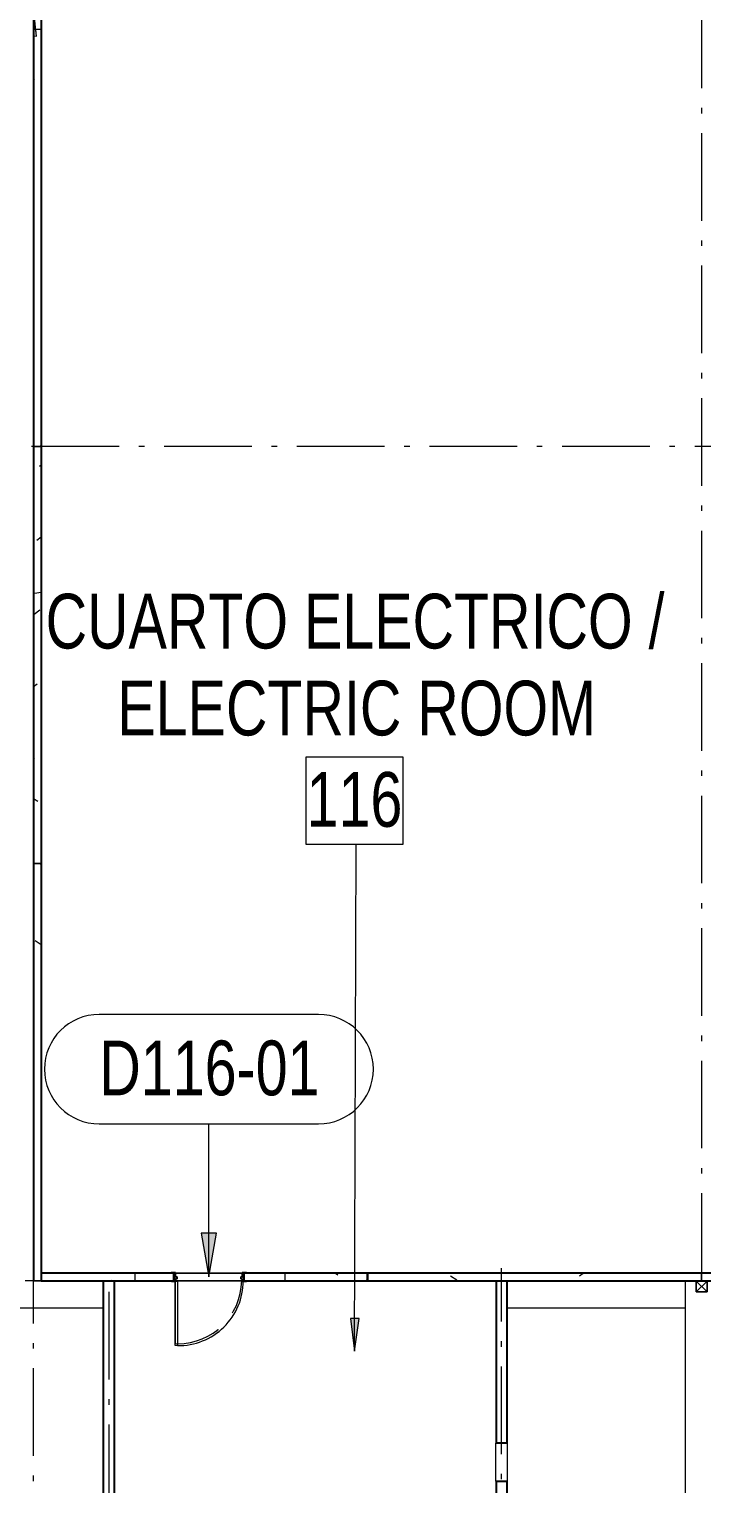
# Model space of a CAD drawing. Header units: metres. Extents: x -55 to 260, y -121 to 64.
# Drawn here: x -12.27 to 0, y -64.67 to -38.1 of the extents above; entities that cross this region are included whole.
import ezdxf

# ---------------------------------------------------------------- set-up
doc = ezdxf.new("R2010")
doc.units = ezdxf.units.M
doc.linetypes.add('01_Grid', pattern=[2.32, 1.6, -0.36, 0, -0.36])
doc.linetypes.add('04_Proyection', pattern=[1.2, 0.8, -0.4])
for name, color, linetype, lineweight in [('0-1', 7, 'Continuous', 5), ('03EJES-1', 1, '01_Grid', 5), ('06MUR-1', 253, 'Continuous', 5), ('06MUR-2', 53, 'Continuous', 25), ('06MUR-3', 8, 'Continuous', 25), ('06MUREXT', 92, 'Continuous', 5), ('06MUREXT-1', 9, 'Continuous', 15), ('06MUREXT-2', 133, 'Continuous', 5), ('06MUREXT-4', 92, 'Continuous', 15), ('11PUER', 1, 'Continuous', 5), ('11PUER-1', 253, 'Continuous', 5), ('11PUER-2', 253, '04_Proyection', 5), ('11PUER-4', 1, '04_Proyection', 5), ('17EQAGUA-1', 253, 'Continuous', 5), ('22AMUEB-1', 253, 'Continuous', 5), ('22AMUEB-2', 63, 'Continuous', 5), ('26VENT', 144, 'Continuous', 5), ('29NOTAS', 2, 'Continuous', 5), ('32NOMZON', 2, 'Continuous', 5), ('46BANQ', 8, 'Continuous', 5), ('46BANQ-1', 253, 'Continuous', 5), ('70LINEA-2', 1, 'Continuous', 5), ('70LINEA-3', 213, 'Continuous', 9), ('70LINEA_0_25-1', 9, 'Continuous', 15)]:
    doc.layers.add(name, color=color, linetype=linetype, lineweight=lineweight)
doc.styles.add('Arial_1', font='arial.ttf', dxfattribs={"width": 0.75, "height": 1})
pattern_1 = [(50, (0, 0), (2.91481, -0.25534), [0.3048, -3.353]), (355, (0, 0), (-0.5639, 3.05678), [0.24384, -2.682]), (100.451, (0.243, -0.0213), (2.35075, 2.8019), [0.25904, -2.849]), (46.184, (0, 0.8128), (4.33666, -0.6728), [0.4572, -5.029]), (96.636, (0.3614, 0.7567), (3.798, 3.95842), [0.38856, -4.274]), (351.184, (0, 0.813), (3.79858, 3.9586), [0.36576, -4.023]), (21, (0.4064, 0.6096), (2.42556, -1.63645), [0.3048, -3.353]), (326, (0.4064, 0.6096), (0.98876, 2.9469), [0.24384, -2.682]), (71.451, (0.6086, 0.4733), (3.4144, 1.31093), [0.25904, -2.849]), (37.5, (0, 0), (0.04956, 1.3527), [0.13411, -2.516, 0.13411, -2.589, -2.692]), (37.5, (0, 0), (0.04956, 1.3527), [-5.373, 0.13411, -2.558]), (7.5, (0, 0), (1.06888, 1.603233), [0.13411, -1.418, 0.13411, -2.455, -1.026]), (7.5, (0, 0), (1.06888, 1.603233), [-4.141, 0.13411, -0.89205]), (327.5, (-0.9063, 0), (2.169315, -0.091976), [0.13411, -0.88189, 0.13411, -3.036, -4.206]), (327.5, (-0.9063, 0), (2.169315, -0.091976), [-4.186, 0.13411, -4.072]), (317.5, (-1.313, 0), (2.370307, 0.40642), [0.13411, -1.187, 0.13411, -1.971, -2.987]), (317.5, (-1.313, 0), (2.370307, 0.40642), [-3.426, 0.13411, -2.853])]

# ---------------------------------------------------------------- blocks, each defined once
blk = doc.blocks.new('Downspout - Square - Downspout - Square 8_x8_-V37-A1 _ A700')
at = {"layer": '17EQAGUA-1'}
for p, q in [((0.102, 0.203), (-0.102, 0.203)), ((-0.102, 0.203), (-0.102, 0)), ((-0.102, 0), (0.102, 0)), ((-0.099, 0.2), (0.099, 0.2)), ((-0.099, 0.003), (-0.099, 0.2)), ((0.099, 0.2), (-0.099, 0.003)), ((-0.099, 0.2), (0.099, 0.003)), ((0.099, 0.003), (-0.099, 0.003)), ((0.099, 0.2), (0.099, 0.003)), ((0.102, 0), (0.102, 0.203))]:
    blk.add_line(p, q, dxfattribs=at)
blk = doc.blocks.new('Mesker Frame AI - Mesker Frame AI2-7287665-A1 _ A700')
at = {"layer": '22AMUEB-1'}
for p, q in [((-0.53, 0.07585), (-0.53, 0.07085)), ((-0.5285, 0.07085), (-0.5285, 0.07435)), ((-0.455, 0.01305), (-0.435, 0.01305)), ((-0.4365, 0.01155), (-0.455, 0.01155)), ((-0.4365, 0.01155), (-0.4365, -0.02515)), ((-0.435, -0.02665), (-0.435, 0.01305)), ((0.79649, 0.01305), (0.79649, -0.02665)), ((0.81649, 0.01305), (0.79649, 0.01305)), ((0.79799, 0.01155), (0.81649, 0.01155)), ((0.79799, -0.02515), (0.79799, 0.01155)), ((0.88999, 0.07435), (0.88999, 0.07085)), ((0.89149, 0.07085), (0.89149, 0.07585)), ((-0.53, -0.07085), (-0.53, -0.07585)), ((-0.5285, -0.07435), (-0.5285, -0.07085)), ((-0.4515, -0.02515), (-0.4515, -0.07435)), ((-0.4515, -0.02515), (-0.4365, -0.02515)), ((-0.435, -0.02665), (-0.45, -0.02665)), ((-0.45, -0.07585), (-0.45, -0.02665)), ((0.79649, -0.02665), (0.81149, -0.02665)), ((0.81299, -0.02515), (0.79799, -0.02515)), ((0.81149, -0.02665), (0.81149, -0.07585)), ((0.81299, -0.07435), (0.81299, -0.02515)), ((0.88999, -0.07085), (0.88999, -0.07435)), ((0.89149, -0.07585), (0.89149, -0.07085))]:
    blk.add_line(p, q, dxfattribs=at)
at = {"layer": '22AMUEB-2'}
for p, q in [((-0.53, 0.07585), (-0.455, 0.07585)), ((-0.53, 0.07085), (-0.53, 0.07585)), ((-0.5285, 0.07435), (-0.5285, 0.07085)), ((-0.4565, 0.07435), (-0.5285, 0.07435)), ((-0.455, 0.07585), (-0.455, -0.00615)), ((-0.455, 0.01305), (-0.435, 0.01305)), ((-0.455, 0.01155), (-0.455, 0.01305)), ((-0.4365, 0.01155), (-0.455, 0.01155)), ((-0.4365, -0.02515), (-0.4365, 0.01155)), ((-0.435, 0.01305), (-0.435, -0.02665)), ((0.79649, 0.01305), (0.81649, 0.01305)), ((0.79649, -0.02665), (0.79649, 0.01305)), ((0.79799, 0.01155), (0.79799, -0.02515)), ((0.81649, 0.01155), (0.79799, 0.01155)), ((0.81649, 0.07585), (0.89149, 0.07585)), ((0.81649, -0.00615), (0.81649, 0.07585)), ((0.81649, 0.01305), (0.81649, 0.01155)), ((0.88999, 0.07435), (0.81799, 0.07435)), ((0.88999, 0.07085), (0.88999, 0.07435)), ((0.89149, 0.07585), (0.89149, 0.07085)), ((-0.53, -0.07585), (-0.53, -0.07085)), ((-0.45, -0.07585), (-0.53, -0.07585)), ((-0.5285, -0.07085), (-0.5285, -0.07435)), ((-0.5285, -0.07435), (-0.4515, -0.07435)), ((-0.455, -0.00615), (-0.4565, -0.00615)), ((-0.4515, -0.02515), (-0.4365, -0.02515)), ((-0.4515, -0.07435), (-0.4515, -0.02515)), ((-0.45, -0.02665), (-0.45, -0.07585)), ((-0.435, -0.02665), (-0.45, -0.02665)), ((0.81149, -0.02665), (0.79649, -0.02665)), ((0.79799, -0.02515), (0.81299, -0.02515)), ((0.81149, -0.07585), (0.81149, -0.02665)), ((0.89149, -0.07585), (0.81149, -0.07585)), ((0.81299, -0.02515), (0.81299, -0.07435)), ((0.81299, -0.07435), (0.88999, -0.07435)), ((0.81799, -0.00615), (0.81649, -0.00615)), ((0.88999, -0.07435), (0.88999, -0.07085)), ((0.89149, -0.07085), (0.89149, -0.07585))]:
    blk.add_line(p, q, dxfattribs=at)
blk = doc.blocks.new('Sgl - F - AI - 4_x7_-V793-A1 _ A700')
at = {"layer": '11PUER'}
for p, q in [((-0.637, 0.034), (0.637, 0.034)), ((-0.637, 0.034), (0.637, 0.034)), ((-0.637, -0.107), (-0.637, 0.034)), ((-0.637, 0.034), (-0.637, -0.107)), ((0.637, 0.034), (0.637, -0.107)), ((0.637, 0.034), (0.637, -0.107)), ((-0.637, -0.107), (0.637, -0.107)), ((0.637, -0.107), (-0.637, -0.107)), ((-0.612, -1.29), (-0.612, -0.11)), ((-0.612, -0.11), (-0.573, -0.11)), ((-0.573, -0.11), (-0.573, -1.29)), ((-0.573, -1.29), (-0.612, -1.29))]:
    blk.add_line(p, q, dxfattribs=at)
blk.add_arc((-0.554, -0.108), 1.182, 269.0611, 359.905, dxfattribs=at)
blk = doc.blocks.new('Sgl - F - AI - 4_x7_-V794-A1 _ A700')
at = {"layer": '11PUER'}
for p, q in [((-0.637, 0.034), (0.637, 0.034)), ((-0.637, 0.034), (0.637, 0.034)), ((-0.637, -0.107), (-0.637, 0.034)), ((-0.637, 0.034), (-0.637, -0.107)), ((-0.637, 0.034), (0.637, 0.034)), ((-0.637, 0.034), (0.637, 0.034)), ((-0.637, -0.107), (-0.637, 0.034)), ((-0.637, 0.034), (-0.637, -0.107)), ((0.637, 0.034), (0.637, -0.107)), ((0.637, 0.034), (0.637, -0.107)), ((0.637, 0.034), (0.637, -0.107)), ((0.637, 0.034), (0.637, -0.107)), ((-0.637, -0.107), (0.637, -0.107)), ((0.637, -0.107), (-0.637, -0.107)), ((-0.637, -0.107), (0.637, -0.107)), ((0.637, -0.107), (-0.637, -0.107)), ((-0.612, -1.29), (-0.612, -0.11)), ((-0.612, -0.11), (-0.573, -0.11)), ((-0.612, -1.29), (-0.612, -0.11)), ((-0.612, -0.11), (-0.573, -0.11)), ((-0.573, -0.11), (-0.573, -1.29)), ((-0.573, -0.11), (-0.573, -1.29)), ((-0.573, -1.29), (-0.612, -1.29)), ((-0.573, -1.29), (-0.612, -1.29))]:
    blk.add_line(p, q, dxfattribs=at)
blk.add_arc((-0.554, -0.108), 1.182, 269.0611, 359.905, dxfattribs=at)
blk.add_arc((-0.554, -0.108), 1.182, 269.0611, 359.905, dxfattribs=at)
blk = doc.blocks.new('22011_AR_rvt-1-A1 _ A700')
at = {"layer": '06MUR-1'}
h = blk.add_hatch(dxfattribs=at)
h.set_pattern_fill('FP_1', color=256, style=0, pattern_type=2)
h.set_pattern_definition(pattern_1)
h.paths.add_polyline_path([(-12.051, -45.72), (-12.051, -30.48), (-12.191, -30.48), (-12.191, -45.72)])
h = blk.add_hatch(dxfattribs=at)
h.set_pattern_fill('FP_1', color=256, style=0, pattern_type=2)
h.set_pattern_definition(pattern_1)
h.paths.add_polyline_path([(-12.192, -45.72), (-12.191, -45.72), (-12.192, -42.987)])
h = blk.add_hatch(dxfattribs=at)
h.set_pattern_fill('FP_1', color=256, style=0, pattern_type=2)
h.set_pattern_definition(pattern_1)
h.paths.add_polyline_path([(-12.051, -45.72), (-12.05, -45.72), (-12.051, -42.987)])
h = blk.add_hatch(dxfattribs=at)
h.set_pattern_fill('FP_1', color=256, style=0, pattern_type=2)
h.set_pattern_definition(pattern_1)
h.paths.add_polyline_path([(-12.051, -60.96), (-12.051, -45.72), (-12.191, -45.72), (-12.191, -60.96)])
h = blk.add_hatch(dxfattribs=at)
h.set_pattern_fill('FP_1', color=256, style=0, pattern_type=2)
h.set_pattern_definition(pattern_1)
h.paths.add_polyline_path([(16.055, -60.959), (16.256, -60.959), (16.256, -60.819), (16.055, -60.819)])
h.paths.add_polyline_path([(10.086, -60.959), (12.395, -60.959), (12.395, -60.819), (9.782, -60.819), (9.782, -60.959)])
h.paths.add_polyline_path([(8.506, -60.959), (8.506, -60.819), (-8.354, -60.819), (-8.354, -60.959), (7.352, -60.959)])
h.paths.add_polyline_path([(-9.63, -60.959), (-9.63, -60.819), (-12.05, -60.819), (-12.05, -60.959), (-11.135, -60.959)])
at = {"layer": '70LINEA-2'}
h = blk.add_hatch(dxfattribs=at)
h.set_pattern_fill('FP_1', color=256, style=0, pattern_type=2)
h.set_pattern_definition(pattern_1)
h.paths.add_polyline_path([(-12.176, -45.714), (-12.067, -45.714), (-12.051, -45.698), (-12.051, -38.122), (-12.067, -38.106), (-12.176, -38.106), (-12.191, -38.122), (-12.191, -45.698)])
h = blk.add_hatch(dxfattribs=at)
h.set_pattern_fill('FP_1', color=256, style=0, pattern_type=2)
h.set_pattern_definition(pattern_1)
h.paths.add_polyline_path([(-12.176, -53.334), (-12.067, -53.334), (-12.051, -53.318), (-12.051, -45.742), (-12.067, -45.726), (-12.176, -45.726), (-12.191, -45.742), (-12.191, -53.318)])
h = blk.add_hatch(dxfattribs=at)
h.set_pattern_fill('FP_1', color=256, style=0, pattern_type=2)
h.set_pattern_definition(pattern_1)
h.paths.add_polyline_path([(-12.051, -60.96), (-12.051, -53.362), (-12.067, -53.346), (-12.176, -53.346), (-12.191, -53.362), (-12.191, -60.96)])
h = blk.add_hatch(dxfattribs=at)
h.set_pattern_fill('FP_1', color=256, style=0, pattern_type=2)
h.set_pattern_definition(pattern_1)
h.paths.add_polyline_path([(-8.054, -60.959), (-6.118, -60.959), (-6.102, -60.944), (-6.102, -60.835), (-6.118, -60.819), (-8.355, -60.819), (-8.355, -60.959)])
h.paths.add_polyline_path([(-9.629, -60.959), (-9.629, -60.819), (-12.029, -60.819), (-12.044, -60.835), (-12.044, -60.944), (-12.029, -60.959), (-11.135, -60.959)])
h = blk.add_hatch(dxfattribs=at)
h.set_pattern_fill('FP_1', color=256, style=0, pattern_type=2)
h.set_pattern_definition(pattern_1)
h.paths.add_polyline_path([(-0.022, -60.959), (-0.006, -60.944), (-0.006, -60.835), (-0.022, -60.819), (-6.074, -60.819), (-6.09, -60.835), (-6.09, -60.944), (-6.074, -60.959), (-0.351, -60.959)])
at = {"layer": '06MUR-2'}
for p, q in [((-12.191, -30.48), (-12.191, -45.72)), ((-12.051, -30.48), (-12.051, -45.72)), ((-12.191, -45.72), (-12.191, -60.96)), ((-12.051, -45.72), (-12.051, -60.96)), ((-9.63, -60.819), (-12.05, -60.819)), ((-9.63, -60.889), (-9.63, -60.819)), ((-8.354, -60.819), (-8.354, -60.889)), ((8.506, -60.819), (-8.354, -60.819)), ((-12.05, -60.959), (-9.63, -60.959)), ((-9.63, -60.959), (-9.63, -60.889)), ((-9.63, -60.889), (-9.629, -60.889)), ((-8.355, -60.889), (-8.354, -60.889)), ((-8.354, -60.889), (-8.354, -60.959)), ((-8.354, -60.959), (8.506, -60.959))]:
    blk.add_line(p, q, dxfattribs=at)
at = {"layer": '06MUREXT'}
blk.add_line((-9.629, -60.96), (-9.629, -60.818), dxfattribs=at)
blk.add_line((-9.629, -60.96), (-9.629, -60.818), dxfattribs=at)
at = {"layer": '06MUREXT-1'}
for p, q in [((-12.192, -30.48), (-12.192, -45.72)), ((-12.05, -45.72), (-12.05, -30.48)), ((-12.192, -45.72), (-12.192, -60.96)), ((-12.05, -60.96), (-12.05, -45.72)), ((-9.629, -60.818), (-12.05, -60.818)), ((-12.05, -60.818), (-12.05, -60.96)), ((8.507, -60.818), (-8.355, -60.818)), ((-8.355, -60.818), (-8.355, -60.96)), ((-12.192, -60.96), (-12.05, -60.96)), ((-12.05, -60.96), (-9.629, -60.96)), ((-8.355, -60.96), (-0.102, -60.96))]:
    blk.add_line(p, q, dxfattribs=at)
at = {"layer": '06MUREXT-2'}
for p, q in [((-9.628, -60.818), (-8.355, -60.818)), ((-8.356, -60.96), (-9.628, -60.96))]:
    blk.add_line(p, q, dxfattribs=at)
at = {"layer": '46BANQ-1'}
for p, q in [((-9.628, -60.818), (-8.355, -60.818)), ((-0.3, -60.96), (-0.3, -61.46)), ((-10.918, -61.46), (-12.692, -61.46)), ((-0.3, -61.46), (-3.548, -61.46)), ((-0.3, -61.46), (-0.3, -62.203))]:
    blk.add_line(p, q, dxfattribs=at)
at = {"layer": '70LINEA-2'}
for p, q in [((-9.629, -60.959), (-9.629, -60.819)), ((-9.629, -60.959), (-9.629, -60.819)), ((-8.355, -60.819), (-8.355, -60.959)), ((-8.355, -60.819), (-8.355, -60.959))]:
    blk.add_line(p, q, dxfattribs=at)
at = {"layer": '70LINEA-3'}
for p, q in [((-9.629, -60.819), (-8.355, -60.819)), ((-8.355, -60.819), (-9.629, -60.819)), ((-9.628, -60.818), (-8.355, -60.818)), ((-8.356, -60.959), (-9.628, -60.959)), ((-9.628, -60.959), (-8.356, -60.959)), ((-8.356, -60.96), (-9.628, -60.96))]:
    blk.add_line(p, q, dxfattribs=at)
at = {"layer": '70LINEA_0_25-1'}
for p, q in [((-12.191, -38.122), (-12.192, -38.122)), ((-12.192, -38.122), (-12.192, -45.698)), ((-12.176, -38.106), (-12.191, -38.122)), ((-12.191, -38.122), (-12.191, -45.698)), ((-12.191, -45.698), (-12.191, -38.122)), ((-12.067, -38.106), (-12.176, -38.106)), ((-12.051, -38.122), (-12.067, -38.106)), ((-12.051, -45.698), (-12.051, -38.122)), ((-12.05, -38.122), (-12.051, -38.122)), ((-12.051, -38.122), (-12.051, -45.698)), ((-12.05, -45.698), (-12.05, -38.122)), ((-12.192, -45.698), (-12.191, -45.698)), ((-12.191, -45.742), (-12.192, -45.742)), ((-12.192, -45.742), (-12.192, -53.318)), ((-12.191, -45.698), (-12.176, -45.714)), ((-12.176, -45.726), (-12.191, -45.742)), ((-12.191, -45.742), (-12.191, -53.318)), ((-12.191, -53.318), (-12.191, -45.742)), ((-12.176, -45.714), (-12.067, -45.714)), ((-12.067, -45.726), (-12.176, -45.726)), ((-12.067, -45.714), (-12.051, -45.698)), ((-12.051, -45.742), (-12.067, -45.726)), ((-12.051, -45.698), (-12.05, -45.698)), ((-12.051, -53.318), (-12.051, -45.742)), ((-12.05, -45.742), (-12.051, -45.742)), ((-12.051, -45.742), (-12.051, -53.318)), ((-12.05, -53.318), (-12.05, -45.742)), ((-12.192, -53.318), (-12.191, -53.318)), ((-12.191, -53.362), (-12.192, -53.362)), ((-12.192, -53.362), (-12.192, -60.96)), ((-12.191, -53.318), (-12.176, -53.334)), ((-12.176, -53.346), (-12.191, -53.362)), ((-12.191, -53.362), (-12.191, -60.96)), ((-12.191, -60.96), (-12.191, -53.362)), ((-12.176, -53.334), (-12.067, -53.334)), ((-12.067, -53.346), (-12.176, -53.346)), ((-12.067, -53.334), (-12.051, -53.318)), ((-12.051, -53.362), (-12.067, -53.346)), ((-12.051, -53.318), (-12.05, -53.318)), ((-12.051, -60.96), (-12.051, -53.362)), ((-12.05, -53.362), (-12.051, -53.362)), ((-12.051, -53.362), (-12.051, -60.96)), ((-12.05, -60.96), (-12.05, -53.362)), ((-12.029, -60.819), (-12.044, -60.835)), ((-12.044, -60.835), (-12.044, -60.944)), ((-9.629, -60.818), (-12.029, -60.818)), ((-12.029, -60.818), (-12.029, -60.819)), ((-9.629, -60.819), (-12.029, -60.819)), ((-12.029, -60.819), (-9.629, -60.819)), ((-9.629, -60.819), (-9.629, -60.818)), ((-6.118, -60.818), (-8.355, -60.818)), ((-8.355, -60.818), (-8.355, -60.819)), ((-6.118, -60.819), (-8.355, -60.819)), ((-8.355, -60.819), (-6.118, -60.819)), ((-6.118, -60.819), (-6.118, -60.818)), ((-6.102, -60.835), (-6.118, -60.819)), ((-6.102, -60.944), (-6.102, -60.835)), ((-6.074, -60.819), (-6.09, -60.835)), ((-6.09, -60.835), (-6.09, -60.944)), ((-0.022, -60.818), (-6.074, -60.818)), ((-6.074, -60.818), (-6.074, -60.819)), ((-0.022, -60.819), (-6.074, -60.819)), ((-6.074, -60.819), (-0.022, -60.819)), ((-0.022, -60.819), (-0.022, -60.818)), ((-0.006, -60.835), (-0.022, -60.819)), ((-0.006, -60.944), (-0.006, -60.835)), ((-12.192, -60.96), (-12.191, -60.96)), ((-12.191, -60.96), (-12.051, -60.96)), ((-12.051, -60.96), (-12.05, -60.96)), ((-12.044, -60.944), (-12.029, -60.959)), ((-12.029, -60.959), (-9.629, -60.959)), ((-9.629, -60.959), (-12.029, -60.959)), ((-12.029, -60.959), (-12.029, -60.96)), ((-12.029, -60.96), (-9.629, -60.96)), ((-9.629, -60.96), (-9.629, -60.959)), ((-8.355, -60.959), (-6.118, -60.959)), ((-6.118, -60.959), (-8.355, -60.959)), ((-8.355, -60.959), (-8.355, -60.96)), ((-8.355, -60.96), (-6.118, -60.96)), ((-6.118, -60.959), (-6.102, -60.944)), ((-6.118, -60.96), (-6.118, -60.959)), ((-6.09, -60.944), (-6.074, -60.959)), ((-6.074, -60.959), (-0.022, -60.959)), ((-0.022, -60.959), (-6.074, -60.959)), ((-6.074, -60.959), (-6.074, -60.96)), ((-6.074, -60.96), (-0.102, -60.96)), ((-0.022, -60.959), (-0.006, -60.944)), ((-0.022, -60.96), (-0.022, -60.959))]:
    blk.add_line(p, q, dxfattribs=at)
at = {"layer": '11PUER-1'}
for name in ['Sgl - F - AI - 4_x7_-V793-A1 _ A700', 'Sgl - F - AI - 4_x7_-V794-A1 _ A700']:
    blk.add_blockref(name, (-8.992, -60.853), dxfattribs=at)
at = {"layer": '17EQAGUA-1', "rotation": 180}
blk.add_blockref('Downspout - Square - Downspout - Square 8_x8_-V37-A1 _ A700', (0, -60.96), dxfattribs=at)
at = {"layer": '22AMUEB-1', "rotation": 180}
blk.add_blockref('Mesker Frame AI - Mesker Frame AI2-7287665-A1 _ A700', (-8.811, -60.889), dxfattribs=at)
blk = doc.blocks.new('Downspout - Square - Downspout - Square 8_x8_-V440-A1 _ A700')
at = {"layer": '17EQAGUA-1'}
for p, q in [((0.102, 0.203), (-0.102, 0.203)), ((-0.102, 0.203), (-0.102, 0)), ((-0.102, 0), (0.102, 0)), ((-0.099, 0.2), (0.099, 0.2)), ((-0.099, 0.003), (-0.099, 0.2)), ((0.099, 0.2), (-0.099, 0.003)), ((-0.099, 0.2), (0.099, 0.003)), ((0.099, 0.003), (-0.099, 0.003)), ((0.099, 0.2), (0.099, 0.003)), ((0.102, 0), (0.102, 0.203))]:
    blk.add_line(p, q, dxfattribs=at)
blk = doc.blocks.new('Sgl - F - AI - 4_x7_-7287663-A1 _ A700')
at = {"layer": '11PUER-1'}
for p, q in [((-0.612, -1.29), (-0.612, -0.11)), ((-0.612, -0.11), (-0.573, -0.11)), ((-0.573, -0.11), (-0.573, -1.29)), ((-0.573, -1.29), (-0.612, -1.29))]:
    blk.add_line(p, q, dxfattribs=at)
at = {"layer": '11PUER-2'}
for p, q in [((-0.637, 0.034), (0.637, 0.034)), ((-0.637, -0.107), (0.637, -0.107))]:
    blk.add_line(p, q, dxfattribs=at)
blk.add_arc((-0.554, -0.108), 1.182, 269.0611, 359.905, dxfattribs=at)
blk = doc.blocks.new('22011_AR_rvt-2-A1 _ A700')
at = {"layer": '06MUR-1'}
h = blk.add_hatch(dxfattribs=at)
h.set_pattern_fill('FP_1', color=256, style=0, pattern_type=2)
h.set_pattern_definition(pattern_1)
h.paths.add_polyline_path([(-12.051, -45.72), (-12.051, -30.48), (-12.191, -30.48), (-12.191, -45.72)])
h = blk.add_hatch(dxfattribs=at)
h.set_pattern_fill('FP_1', color=256, style=0, pattern_type=2)
h.set_pattern_definition(pattern_1)
h.paths.add_polyline_path([(-12.192, -45.72), (-12.191, -45.72), (-12.192, -42.987)])
h = blk.add_hatch(dxfattribs=at)
h.set_pattern_fill('FP_1', color=256, style=0, pattern_type=2)
h.set_pattern_definition(pattern_1)
h.paths.add_polyline_path([(-12.051, -45.72), (-12.05, -45.72), (-12.051, -42.987)])
h = blk.add_hatch(dxfattribs=at)
h.set_pattern_fill('FP_1', color=256, style=0, pattern_type=2)
h.set_pattern_definition(pattern_1)
h.paths.add_polyline_path([(-12.051, -60.96), (-12.051, -45.72), (-12.191, -45.72), (-12.191, -60.96)])
h = blk.add_hatch(dxfattribs=at)
h.set_pattern_fill('FP_1', color=256, style=0, pattern_type=2)
h.set_pattern_definition(pattern_1)
h.paths.add_polyline_path([(16.256, -60.959), (16.256, -60.819), (16.055, -60.819), (16.055, -60.959)])
h.paths.add_polyline_path([(1.19, -60.959), (8.506, -60.959), (8.506, -60.819), (-8.354, -60.819), (-8.354, -60.959), (-0.351, -60.959)])
h.paths.add_polyline_path([(12.395, -60.959), (12.395, -60.819), (9.782, -60.819), (9.782, -60.959), (11.974, -60.959)])
h.paths.add_polyline_path([(-9.63, -60.959), (-9.63, -60.819), (-12.05, -60.819), (-12.05, -60.959), (-11.135, -60.959)])
h = blk.add_hatch(dxfattribs=at)
h.set_pattern_fill('FP_1', color=256, style=0, pattern_type=2)
h.set_pattern_definition(pattern_1)
h.paths.add_polyline_path([(16.054, -60.96), (16.055, -60.959), (16.054, -60.818)])
h.paths.add_polyline_path([(8.507, -60.96), (8.506, -60.959), (7.352, -60.96)])
h.paths.add_polyline_path([(11.974, -60.96), (12.396, -60.96), (12.395, -60.959), (10.433, -60.96)])
h.paths.add_polyline_path([(-9.629, -60.96), (-9.63, -60.959), (-11.135, -60.96)])
h = blk.add_hatch(dxfattribs=at)
h.set_pattern_fill('FP_1', color=256, style=0, pattern_type=2)
h.set_pattern_definition(pattern_1)
h.paths.add_polyline_path([(-9.63, -60.819), (-9.629, -60.818), (-11.135, -60.819)])
at = {"layer": '70LINEA-2'}
h = blk.add_hatch(dxfattribs=at)
h.set_pattern_fill('FP_1', color=256, style=0, pattern_type=2)
h.set_pattern_definition(pattern_1)
h.paths.add_polyline_path([(-12.176, -45.714), (-12.067, -45.714), (-12.051, -45.698), (-12.051, -38.122), (-12.067, -38.106), (-12.176, -38.106), (-12.191, -38.122), (-12.191, -45.698)])
h = blk.add_hatch(dxfattribs=at)
h.set_pattern_fill('FP_1', color=256, style=0, pattern_type=2)
h.set_pattern_definition(pattern_1)
h.paths.add_polyline_path([(-12.176, -53.334), (-12.067, -53.334), (-12.051, -53.318), (-12.051, -45.742), (-12.067, -45.726), (-12.176, -45.726), (-12.191, -45.742), (-12.191, -53.318)])
h = blk.add_hatch(dxfattribs=at)
h.set_pattern_fill('FP_1', color=256, style=0, pattern_type=2)
h.set_pattern_definition(pattern_1)
h.paths.add_polyline_path([(-12.191, -60.96), (-12.051, -60.96), (-12.051, -53.362), (-12.067, -53.346), (-12.176, -53.346), (-12.191, -53.362), (-12.191, -59.351)])
h = blk.add_hatch(dxfattribs=at)
h.set_pattern_fill('FP_1', color=256, style=0, pattern_type=2)
h.set_pattern_definition(pattern_1)
h.paths.add_polyline_path([(-8.054, -60.959), (-6.118, -60.959), (-6.102, -60.944), (-6.102, -60.835), (-6.118, -60.819), (-8.355, -60.819), (-8.355, -60.959)])
h.paths.add_polyline_path([(-9.629, -60.959), (-9.629, -60.819), (-12.029, -60.819), (-12.044, -60.835), (-12.044, -60.944), (-12.029, -60.959), (-11.135, -60.959)])
h = blk.add_hatch(dxfattribs=at)
h.set_pattern_fill('FP_1', color=256, style=0, pattern_type=2)
h.set_pattern_definition(pattern_1)
h.paths.add_polyline_path([(-0.022, -60.959), (-0.006, -60.944), (-0.006, -60.835), (-0.022, -60.819), (-6.074, -60.819), (-6.09, -60.835), (-6.09, -60.944), (-6.074, -60.959), (-0.351, -60.959)])
at = {"layer": '06MUR-2'}
for p, q in [((-12.191, -30.48), (-12.191, -45.72)), ((-12.051, -30.48), (-12.051, -45.72)), ((-12.191, -45.72), (-12.191, -60.96)), ((-12.051, -45.72), (-12.051, -60.96)), ((-9.63, -60.819), (-12.05, -60.819)), ((-9.63, -60.889), (-9.63, -60.819)), ((-8.354, -60.819), (-8.354, -60.889)), ((8.506, -60.819), (-8.354, -60.819)), ((-12.05, -60.959), (-9.63, -60.959)), ((-9.63, -60.959), (-9.63, -60.889)), ((-9.63, -60.889), (-9.629, -60.889)), ((-8.355, -60.889), (-8.354, -60.889)), ((-8.354, -60.889), (-8.354, -60.959)), ((-8.354, -60.959), (8.506, -60.959))]:
    blk.add_line(p, q, dxfattribs=at)
at = {"layer": '06MUREXT-1'}
for p, q in [((-12.192, -30.48), (-12.192, -45.72)), ((-12.05, -45.72), (-12.05, -30.48)), ((-12.192, -45.72), (-12.192, -60.96)), ((-12.05, -60.96), (-12.05, -45.72)), ((-9.629, -60.818), (-12.05, -60.818)), ((-12.05, -60.818), (-12.05, -60.96)), ((-9.629, -60.96), (-9.629, -60.818)), ((8.507, -60.818), (-8.355, -60.818)), ((-8.355, -60.818), (-8.355, -60.96)), ((-12.192, -60.96), (-12.05, -60.96)), ((-12.05, -60.96), (-9.629, -60.96)), ((-8.355, -60.96), (-0.102, -60.96))]:
    blk.add_line(p, q, dxfattribs=at)
at = {"layer": '06MUREXT-2'}
for p, q in [((-9.628, -60.818), (-8.355, -60.818)), ((-8.356, -60.96), (-9.628, -60.96))]:
    blk.add_line(p, q, dxfattribs=at)
at = {"layer": '46BANQ-1'}
for p, q in [((-9.628, -60.818), (-8.355, -60.818)), ((-0.3, -60.96), (-0.3, -61.46)), ((-10.918, -61.46), (-12.692, -61.46)), ((-0.3, -61.46), (-3.548, -61.46)), ((-0.3, -61.46), (-0.3, -62.203))]:
    blk.add_line(p, q, dxfattribs=at)
at = {"layer": '70LINEA-3'}
for p, q in [((-9.629, -60.819), (-8.355, -60.819)), ((-8.355, -60.819), (-9.629, -60.819)), ((-9.628, -60.818), (-8.355, -60.818)), ((-8.356, -60.959), (-9.628, -60.959)), ((-9.628, -60.959), (-8.356, -60.959)), ((-8.356, -60.96), (-9.628, -60.96))]:
    blk.add_line(p, q, dxfattribs=at)
at = {"layer": '70LINEA_0_25-1'}
for p, q in [((-12.191, -38.122), (-12.192, -38.122)), ((-12.192, -38.122), (-12.192, -45.698)), ((-12.176, -38.106), (-12.191, -38.122)), ((-12.191, -38.122), (-12.191, -45.698)), ((-12.191, -45.698), (-12.191, -38.122)), ((-12.067, -38.106), (-12.176, -38.106)), ((-12.051, -38.122), (-12.067, -38.106)), ((-12.051, -45.698), (-12.051, -38.122)), ((-12.05, -38.122), (-12.051, -38.122)), ((-12.051, -38.122), (-12.051, -45.698)), ((-12.05, -45.698), (-12.05, -38.122)), ((-12.192, -45.698), (-12.191, -45.698)), ((-12.191, -45.742), (-12.192, -45.742)), ((-12.192, -45.742), (-12.192, -53.318)), ((-12.191, -45.698), (-12.176, -45.714)), ((-12.176, -45.726), (-12.191, -45.742)), ((-12.191, -45.742), (-12.191, -53.318)), ((-12.191, -53.318), (-12.191, -45.742)), ((-12.176, -45.714), (-12.067, -45.714)), ((-12.067, -45.726), (-12.176, -45.726)), ((-12.067, -45.714), (-12.051, -45.698)), ((-12.051, -45.742), (-12.067, -45.726)), ((-12.051, -45.698), (-12.05, -45.698)), ((-12.051, -53.318), (-12.051, -45.742)), ((-12.05, -45.742), (-12.051, -45.742)), ((-12.051, -45.742), (-12.051, -53.318)), ((-12.05, -53.318), (-12.05, -45.742)), ((-12.192, -53.318), (-12.191, -53.318)), ((-12.191, -53.362), (-12.192, -53.362)), ((-12.192, -53.362), (-12.192, -60.96)), ((-12.191, -53.318), (-12.176, -53.334)), ((-12.176, -53.346), (-12.191, -53.362)), ((-12.191, -53.362), (-12.191, -60.96)), ((-12.191, -60.96), (-12.191, -53.362)), ((-12.176, -53.334), (-12.067, -53.334)), ((-12.067, -53.346), (-12.176, -53.346)), ((-12.067, -53.334), (-12.051, -53.318)), ((-12.051, -53.362), (-12.067, -53.346)), ((-12.051, -53.318), (-12.05, -53.318)), ((-12.051, -60.96), (-12.051, -53.362)), ((-12.05, -53.362), (-12.051, -53.362)), ((-12.051, -53.362), (-12.051, -60.96)), ((-12.05, -60.96), (-12.05, -53.362)), ((-12.029, -60.819), (-12.044, -60.835)), ((-12.044, -60.835), (-12.044, -60.944)), ((-9.629, -60.818), (-12.029, -60.818)), ((-12.029, -60.818), (-12.029, -60.819)), ((-9.629, -60.819), (-12.029, -60.819)), ((-12.029, -60.819), (-9.629, -60.819)), ((-9.629, -60.819), (-9.629, -60.818)), ((-9.629, -60.959), (-9.629, -60.819)), ((-6.118, -60.818), (-8.355, -60.818)), ((-8.355, -60.818), (-8.355, -60.819)), ((-6.118, -60.819), (-8.355, -60.819)), ((-8.355, -60.819), (-8.355, -60.959)), ((-8.355, -60.819), (-6.118, -60.819)), ((-6.118, -60.819), (-6.118, -60.818)), ((-6.102, -60.835), (-6.118, -60.819)), ((-6.102, -60.944), (-6.102, -60.835)), ((-6.074, -60.819), (-6.09, -60.835)), ((-6.09, -60.835), (-6.09, -60.944)), ((-0.022, -60.818), (-6.074, -60.818)), ((-6.074, -60.818), (-6.074, -60.819)), ((-0.022, -60.819), (-6.074, -60.819)), ((-6.074, -60.819), (-0.022, -60.819)), ((-0.022, -60.819), (-0.022, -60.818)), ((-0.006, -60.835), (-0.022, -60.819)), ((-0.006, -60.944), (-0.006, -60.835)), ((-12.192, -60.96), (-12.191, -60.96)), ((-12.191, -60.96), (-12.051, -60.96)), ((-12.051, -60.96), (-12.05, -60.96)), ((-12.044, -60.944), (-12.029, -60.959)), ((-12.029, -60.959), (-9.629, -60.959)), ((-9.629, -60.959), (-12.029, -60.959)), ((-12.029, -60.959), (-12.029, -60.96)), ((-12.029, -60.96), (-9.629, -60.96)), ((-9.629, -60.96), (-9.629, -60.959)), ((-8.355, -60.959), (-6.118, -60.959)), ((-6.118, -60.959), (-8.355, -60.959)), ((-8.355, -60.959), (-8.355, -60.96)), ((-8.355, -60.96), (-6.118, -60.96)), ((-6.118, -60.959), (-6.102, -60.944)), ((-6.118, -60.96), (-6.118, -60.959)), ((-6.09, -60.944), (-6.074, -60.959)), ((-6.074, -60.959), (-0.022, -60.959)), ((-0.022, -60.959), (-6.074, -60.959)), ((-6.074, -60.959), (-6.074, -60.96)), ((-6.074, -60.96), (-0.102, -60.96)), ((-0.022, -60.959), (-0.006, -60.944)), ((-0.022, -60.96), (-0.022, -60.959))]:
    blk.add_line(p, q, dxfattribs=at)
at = {"layer": '11PUER-1'}
blk.add_blockref('Sgl - F - AI - 4_x7_-7287663-A1 _ A700', (-8.992, -60.853), dxfattribs=at)
at = {"layer": '17EQAGUA-1', "rotation": 180}
blk.add_blockref('Downspout - Square - Downspout - Square 8_x8_-V440-A1 _ A700', (0, -60.96), dxfattribs=at)
at = {"layer": '22AMUEB-1', "rotation": 180}
blk.add_blockref('Mesker Frame AI - Mesker Frame AI2-7287665-A1 _ A700', (-8.811, -60.889), dxfattribs=at)
blk = doc.blocks.new('Sgl - F - ENV - 4_x7_-V760-A1 _ A700')
at = {"layer": '11PUER'}
for p, q in [((-0.686, 0.08), (-0.609, 0.08)), ((-0.609, 0.08), (-0.686, 0.08)), ((-0.609, 0.08), (-0.686, 0.08)), ((-0.686, 0.08), (-0.609, 0.08)), ((-0.686, 0.072), (-0.665, 0.072)), ((-0.665, 0.072), (-0.686, 0.072)), ((-0.665, 0.072), (-0.665, 0.071)), ((-0.665, 0.071), (-0.665, 0.072)), ((-0.608, 0.004), (-0.608, 0.079)), ((-0.608, 0.079), (-0.608, 0.004)), ((-0.607, 0.079), (-0.607, 0.004)), ((-0.607, 0.004), (-0.607, 0.079)), ((-0.607, 0.003), (-0.583, 0.003)), ((-0.583, 0.003), (-0.607, 0.003)), ((-0.583, 0.003), (-0.607, 0.003)), ((-0.607, 0.003), (-0.583, 0.003)), ((-0.583, -0.034), (-0.583, 0.002)), ((-0.583, 0.002), (-0.583, -0.034)), ((-0.582, 0.002), (-0.582, -0.035)), ((-0.582, -0.035), (-0.582, 0.002)), ((0.582, -0.035), (0.582, 0.002)), ((0.582, 0.002), (0.582, -0.035)), ((0.607, 0.003), (0.583, 0.003)), ((0.583, 0.003), (0.607, 0.003)), ((0.607, 0.003), (0.583, 0.003)), ((0.583, 0.003), (0.607, 0.003)), ((0.583, 0.002), (0.583, -0.034)), ((0.583, -0.034), (0.583, 0.002)), ((0.607, 0.004), (0.607, 0.079)), ((0.607, 0.079), (0.607, 0.004)), ((0.608, 0.079), (0.608, 0.004)), ((0.608, 0.004), (0.608, 0.079)), ((0.686, 0.08), (0.609, 0.08)), ((0.609, 0.08), (0.686, 0.08)), ((0.686, 0.08), (0.609, 0.08)), ((0.609, 0.08), (0.686, 0.08)), ((0.665, 0.072), (0.686, 0.072)), ((0.665, 0.071), (0.665, 0.072)), ((0.665, 0.072), (0.665, 0.071)), ((0.686, 0.072), (0.665, 0.072)), ((-0.651, -0.072), (-0.686, -0.072)), ((-0.686, -0.072), (-0.651, -0.072)), ((-0.608, -0.08), (-0.686, -0.08)), ((-0.608, -0.08), (-0.686, -0.08)), ((-0.685, -0.08), (-0.609, -0.08)), ((-0.685, -0.08), (-0.609, -0.08)), ((-0.651, -0.071), (-0.651, -0.072)), ((-0.651, -0.072), (-0.651, -0.071)), ((-0.61, -1.219), (-0.61, -0.072)), ((-0.608, -0.079), (-0.608, -0.037)), ((-0.608, -0.037), (-0.608, -0.079)), ((-0.607, -0.037), (-0.607, -0.08)), ((-0.607, -0.08), (-0.607, -0.037)), ((-0.606, -0.035), (-0.583, -0.035)), ((-0.583, -0.035), (-0.606, -0.035)), ((-0.583, -0.036), (-0.606, -0.036)), ((-0.583, -0.036), (-0.606, -0.036)), ((-0.571, -0.069), (-0.571, -1.219)), ((-0.412, -0.071), (-0.462, -0.071)), ((0.583, -0.035), (0.606, -0.035)), ((0.606, -0.035), (0.583, -0.035)), ((0.606, -0.036), (0.583, -0.036)), ((0.583, -0.036), (0.606, -0.036)), ((0.607, -0.069), (0.599, -0.069)), ((0.607, -0.08), (0.607, -0.037)), ((0.607, -0.037), (0.607, -0.08)), ((0.608, -0.037), (0.608, -0.079)), ((0.608, -0.079), (0.608, -0.037)), ((0.686, -0.08), (0.608, -0.08)), ((0.608, -0.08), (0.686, -0.08)), ((0.609, -0.08), (0.685, -0.08)), ((0.685, -0.08), (0.609, -0.08)), ((0.651, -0.072), (0.651, -0.071)), ((0.651, -0.071), (0.651, -0.072)), ((0.686, -0.072), (0.651, -0.072)), ((0.651, -0.072), (0.686, -0.072)), ((-0.571, -1.219), (-0.59, -1.219))]:
    blk.add_line(p, q, dxfattribs=at)
for centre, radius, start, end in [((-0.686, 0.08), 0.000753, 90, 180), ((-0.686, 0.08), 0.000753, 90, 180), ((-0.686, 0.072), 0.000977, 180, 270), ((-0.686, 0.072), 0.000977, 180, 255), ((-0.686, 0.079), 0.000555, 90, 180), ((-0.686, 0.079), 0.000555, 90, 180), ((-0.686, 0.072), 0.00056, 180, 270), ((-0.686, 0.072), 0.00056, 180, 270), ((-0.609, 0.079), 0.00152, 0, 90), ((-0.609, 0.079), 0.000924, 0, 90), ((-0.609, 0.079), 0.000924, 0, 90), ((-0.609, 0.079), 0.00152, 0, 90), ((-0.607, 0.004), 0.00102, 180, 270), ((-0.607, 0.004), 0.00102, 180, 270), ((-0.607, 0.004), 0.000651, 180, 270), ((-0.607, 0.004), 0.000651, 180, 270), ((-0.583, 0.002), 0.00141, 0, 90), ((-0.583, 0.002), 0.000647, 0, 90), ((-0.583, 0.002), 0.000647, 0, 90), ((-0.583, 0.002), 0.00141, 0, 90), ((0.583, 0.002), 0.00141, 90, 180), ((0.583, 0.002), 0.00141, 90, 180), ((0.583, 0.002), 0.000647, 90, 180), ((0.583, 0.002), 0.000647, 90, 180), ((0.609, 0.079), 0.00152, 90, 180), ((0.609, 0.079), 0.00152, 90, 180), ((0.607, 0.004), 0.00102, 270, 360), ((0.607, 0.004), 0.000651, 270, 360), ((0.607, 0.004), 0.000651, 270, 0), ((0.607, 0.004), 0.00102, 270, 360), ((0.609, 0.079), 0.000924, 90, 180), ((0.609, 0.079), 0.000924, 90, 180), ((0.686, 0.079), 0.000555, 0, 90), ((0.686, 0.08), 0.000753, 0, 90), ((0.686, 0.08), 0.000753, 0, 90), ((0.686, 0.079), 0.000555, 0, 90), ((0.686, 0.072), 0.00056, 270, 360), ((0.686, 0.072), 0.000977, 270, 0), ((0.686, 0.072), 0.000977, 285, 0), ((0.686, 0.072), 0.00056, 270, 0), ((-0.686, -0.072), 0.00124, 90, 180), ((-0.686, -0.072), 0.00124, 105, 180), ((-0.686, -0.079), 0.00113, 180, 270), ((-0.686, -0.079), 0.00113, 180, 270), ((-0.686, -0.072), 0.000647, 90, 180), ((-0.686, -0.072), 0.000647, 90, 180), ((-0.685, -0.079), 0.00072, 180, 270), ((-0.685, -0.079), 0.00072, 180, 270), ((-0.609, -0.079), 0.000592, 270, 0), ((-0.609, -0.079), 0.000592, 270, 0), ((-0.606, -0.037), 0.00203, 90, 180), ((-0.606, -0.037), 0.00203, 90, 180), ((-0.608, -0.08), 0.000832, 270, 0), ((-0.608, -0.08), 0.000832, 270, 0), ((-0.606, -0.037), 0.0014, 90, 180), ((-0.606, -0.037), 0.0014, 90, 180), ((-0.583, -0.034), 0.00068, 270, 360), ((-0.583, -0.034), 0.00068, 270, 0), ((-0.583, -0.035), 0.000999, 270, 360), ((-0.583, -0.035), 0.000999, 270, 0), ((0.583, -0.035), 0.000999, 180, 270), ((0.583, -0.035), 0.000999, 180, 270), ((0.583, -0.034), 0.00068, 180, 270), ((0.583, -0.034), 0.00068, 180, 270), ((0.606, -0.037), 0.00203, 360, 90), ((0.606, -0.037), 0.00203, 360, 90), ((0.606, -0.037), 0.0014, 0, 90), ((0.606, -0.037), 0.0014, 0, 90), ((0.608, -0.08), 0.000832, 180, 270), ((0.608, -0.08), 0.000832, 180, 270), ((0.609, -0.079), 0.000592, 180, 270), ((0.609, -0.079), 0.000592, 180, 270), ((0.685, -0.079), 0.00072, 270, 0), ((0.685, -0.079), 0.00072, 270, 0), ((0.686, -0.072), 0.00124, 0, 90), ((0.686, -0.072), 0.00124, 0, 75), ((0.686, -0.072), 0.000647, 0, 90), ((0.686, -0.072), 0.000647, 0, 90), ((0.686, -0.079), 0.00113, 270, 0), ((0.686, -0.079), 0.00113, 270, 0)]:
    blk.add_arc(centre, radius, start, end, dxfattribs=at)
at = {"layer": '11PUER-4'}
for p, q in [((0.485, 0.071), (-0.48, 0.071)), ((-0.488, -0.071), (0.485, -0.071))]:
    blk.add_line(p, q, dxfattribs=at)
blk.add_arc((-0.571, -0.049), 1.17, 270, 358.9901, dxfattribs=at)
blk = doc.blocks.new('Window - Square Opening - 27_5_x27_5_-8184689-A1 _ A700')
at = {"layer": '26VENT'}
for p, q in [((-0.357, 0.103), (0.341, 0.103)), ((-0.357, -0.103), (-0.357, 0.103)), ((0.341, 0.103), (0.341, -0.103)), ((0.341, -0.103), (-0.357, -0.103))]:
    blk.add_line(p, q, dxfattribs=at)
blk = doc.blocks.new('T_Door - Standard-1534403-A1 _ A700')
at = {"layer": '29NOTAS'}
for p, q in [((0.005, 0.0025), (-0.005, 0.0025)), ((-0.005, -0.0025), (0.005, -0.0025))]:
    blk.add_line(p, q, dxfattribs=at)
for centre, start, end in [((-0.005, 0), 90, 270), ((0.005, 0), 270, 90)]:
    blk.add_arc(centre, 0.0025, start, end, dxfattribs=at)

msp = doc.modelspace()

# ---------------------------------------------------------------- hatches: boundary and pattern name
at = {"layer": '29NOTAS'}
msp.add_hatch(color=256, dxfattribs=at).paths.add_polyline_path([(-8.991, -60.8891), (-8.85, -60.0891), (-9.1321, -60.0891)])
at = {"layer": '32NOMZON'}
msp.add_hatch(color=256, dxfattribs=at).paths.add_polyline_path([(-6.3332, -62.2469), (-6.2524, -61.6471), (-6.4104, -61.6466)])

# ---------------------------------------------------------------- linework, layer by layer
at = {"layer": '03EJES-1'}
for p, q in [((-12.192, -117.3961), (-12.192, 60.3168)), ((0, -60.96), (0, 60.3168)), ((195.072, -45.72), (-51.4051, -45.72)), ((-3.6506, -107.6843), (-3.6506, -60.7274)), ((255.455, -60.96), (-51.4051, -60.96)), ((-10.8154, -61.1632), (-10.8154, -107.0368))]:
    msp.add_line(p, q, dxfattribs=at)
at = {"layer": '06MUR-3'}
for p, q in [((-9.6287, -60.8193), (-10.3426, -60.8193)), ((-9.6287, -60.959), (-9.6287, -60.8193)), ((-8.3533, -60.8193), (-8.3533, -60.959)), ((-7.5994, -60.8193), (-8.3533, -60.8193)), ((-10.917, -65.2411), (-10.917, -60.96)), ((-10.7138, -65.0758), (-10.7138, -60.96)), ((-10.3426, -60.959), (-9.6287, -60.959)), ((-9.6287, -60.8891), (-9.6277, -60.8891)), ((-8.3543, -60.8891), (-8.3533, -60.8891)), ((-8.3533, -60.959), (-7.5994, -60.959)), ((-3.7522, -60.96), (-3.7522, -63.9212)), ((-3.549, -63.9212), (-3.549, -60.96)), ((-3.7522, -63.9212), (-3.549, -63.9212)), ((-3.6506, -63.9222), (-3.6506, -63.9212)), ((-3.549, -64.6217), (-3.7522, -64.6217)), ((-3.7522, -64.6217), (-3.7522, -65.0758)), ((-3.6506, -64.6217), (-3.6506, -64.6207)), ((-3.549, -64.9531), (-3.549, -64.6217))]:
    msp.add_line(p, q, dxfattribs=at)
at = {"layer": '06MUREXT'}
for p, q in [((-9.6277, -60.8183), (-8.3548, -60.8183)), ((-3.7532, -64.6207), (-3.7532, -63.9222)), ((-3.548, -63.9222), (-3.548, -64.6207))]:
    msp.add_line(p, q, dxfattribs=at)
at = {"layer": '06MUREXT-4'}
for p, q in [((-9.6277, -60.8183), (-10.3426, -60.8183)), ((-10.3426, -60.8183), (-10.3426, -60.96)), ((-9.6277, -60.96), (-9.6277, -60.8183)), ((-7.5994, -60.8183), (-8.3543, -60.8183)), ((-8.3543, -60.8183), (-8.3543, -60.96)), ((-7.5994, -60.96), (-7.5994, -60.8183)), ((-10.918, -60.96), (-10.918, -65.2411)), ((-10.7128, -60.96), (-10.918, -60.96)), ((-10.7128, -65.0748), (-10.7128, -60.96)), ((-10.3426, -60.96), (-9.6277, -60.96)), ((-8.3543, -60.96), (-7.5994, -60.96)), ((-3.548, -60.96), (-3.7532, -60.96)), ((-3.7532, -60.96), (-3.7532, -63.9222)), ((-3.548, -63.9222), (-3.548, -60.96)), ((-3.7532, -63.9222), (-3.548, -63.9222)), ((-3.548, -64.6207), (-3.7532, -64.6207)), ((-3.7532, -64.6207), (-3.7532, -65.0748)), ((-3.548, -64.9531), (-3.548, -64.6207))]:
    msp.add_line(p, q, dxfattribs=at)
at = {"layer": '29NOTAS'}
for p, q in [((-8.991, -60.8891), (-8.991, -58.0942)), ((-8.85, -60.0891), (-9.1321, -60.0891)), ((-9.1321, -60.0891), (-8.991, -60.8891)), ((-8.991, -60.8891), (-8.85, -60.0891))]:
    msp.add_line(p, q, dxfattribs=at)
at = {"layer": '32NOMZON'}
for p, q in [((-6.3332, -62.2469), (-6.3048, -52.9936)), ((-6.2524, -61.6471), (-6.4104, -61.6466)), ((-6.4104, -61.6466), (-6.3332, -62.2469)), ((-6.3332, -62.2469), (-6.2524, -61.6471))]:
    msp.add_line(p, q, dxfattribs=at)
at = {"layer": '32NOMZON', "flags": 128}
msp.add_lwpolyline([(-7.2171, -51.3896), (-5.4551, -51.3896), (-5.4551, -52.9936), (-7.2171, -52.9936)], close=True, dxfattribs=at)
at = {"layer": '46BANQ'}
for p, q in [((-8.3563, -60.96), (-9.6277, -60.96)), ((-3.5431, -64.9531), (-3.5431, -61.46)), ((-0.3, -62.203), (-0.3, -87.2125))]:
    msp.add_line(p, q, dxfattribs=at)

# ---------------------------------------------------------------- block references
at = {"layer": '0-1'}
for name in ['22011_AR_rvt-2-A1 _ A700', '22011_AR_rvt-1-A1 _ A700']:
    msp.add_blockref(name, (0, 0), dxfattribs=at)
at = {"layer": '11PUER-4'}
msp.add_blockref('Sgl - F - ENV - 4_x7_-V760-A1 _ A700', (-8.991, -60.8891), dxfattribs=at)
at = {"layer": '26VENT', "rotation": 269.9999999999999}
msp.add_blockref('Window - Square Opening - 27_5_x27_5_-8184689-A1 _ A700', (-3.6506, -64.2797), dxfattribs=at)
at = {"layer": '29NOTAS', "xscale": 399.9999999999997, "yscale": 399.9999999999997, "zscale": 399.9999999999997}
msp.add_blockref('T_Door - Standard-1534403-A1 _ A700', (-8.991, -57.0942), dxfattribs=at)

# ---------------------------------------------------------------- texts
at = {"layer": '29NOTAS', "insert": (-10.9905, -56.5719), "char_height": 1, "width": 4.834176, "attachment_point": 1, "style": 'Arial_1'}
msp.add_mtext('D116-01', dxfattribs=at)
at = {"layer": '32NOMZON', "char_height": 1, "attachment_point": 1, "style": 'Arial_1'}
for s, insert, width in [('CUARTO ELECTRICO /', (-11.9703, -48.4123), 13.708856), ('ELECTRIC ROOM', (-10.6606, -49.9998), 10.558224), ('116', (-7.2091, -51.6676), 2.092404)]:
    msp.add_mtext(s, dxfattribs=dict(at, insert=insert, width=width))

doc.saveas('drawing.dxf')
